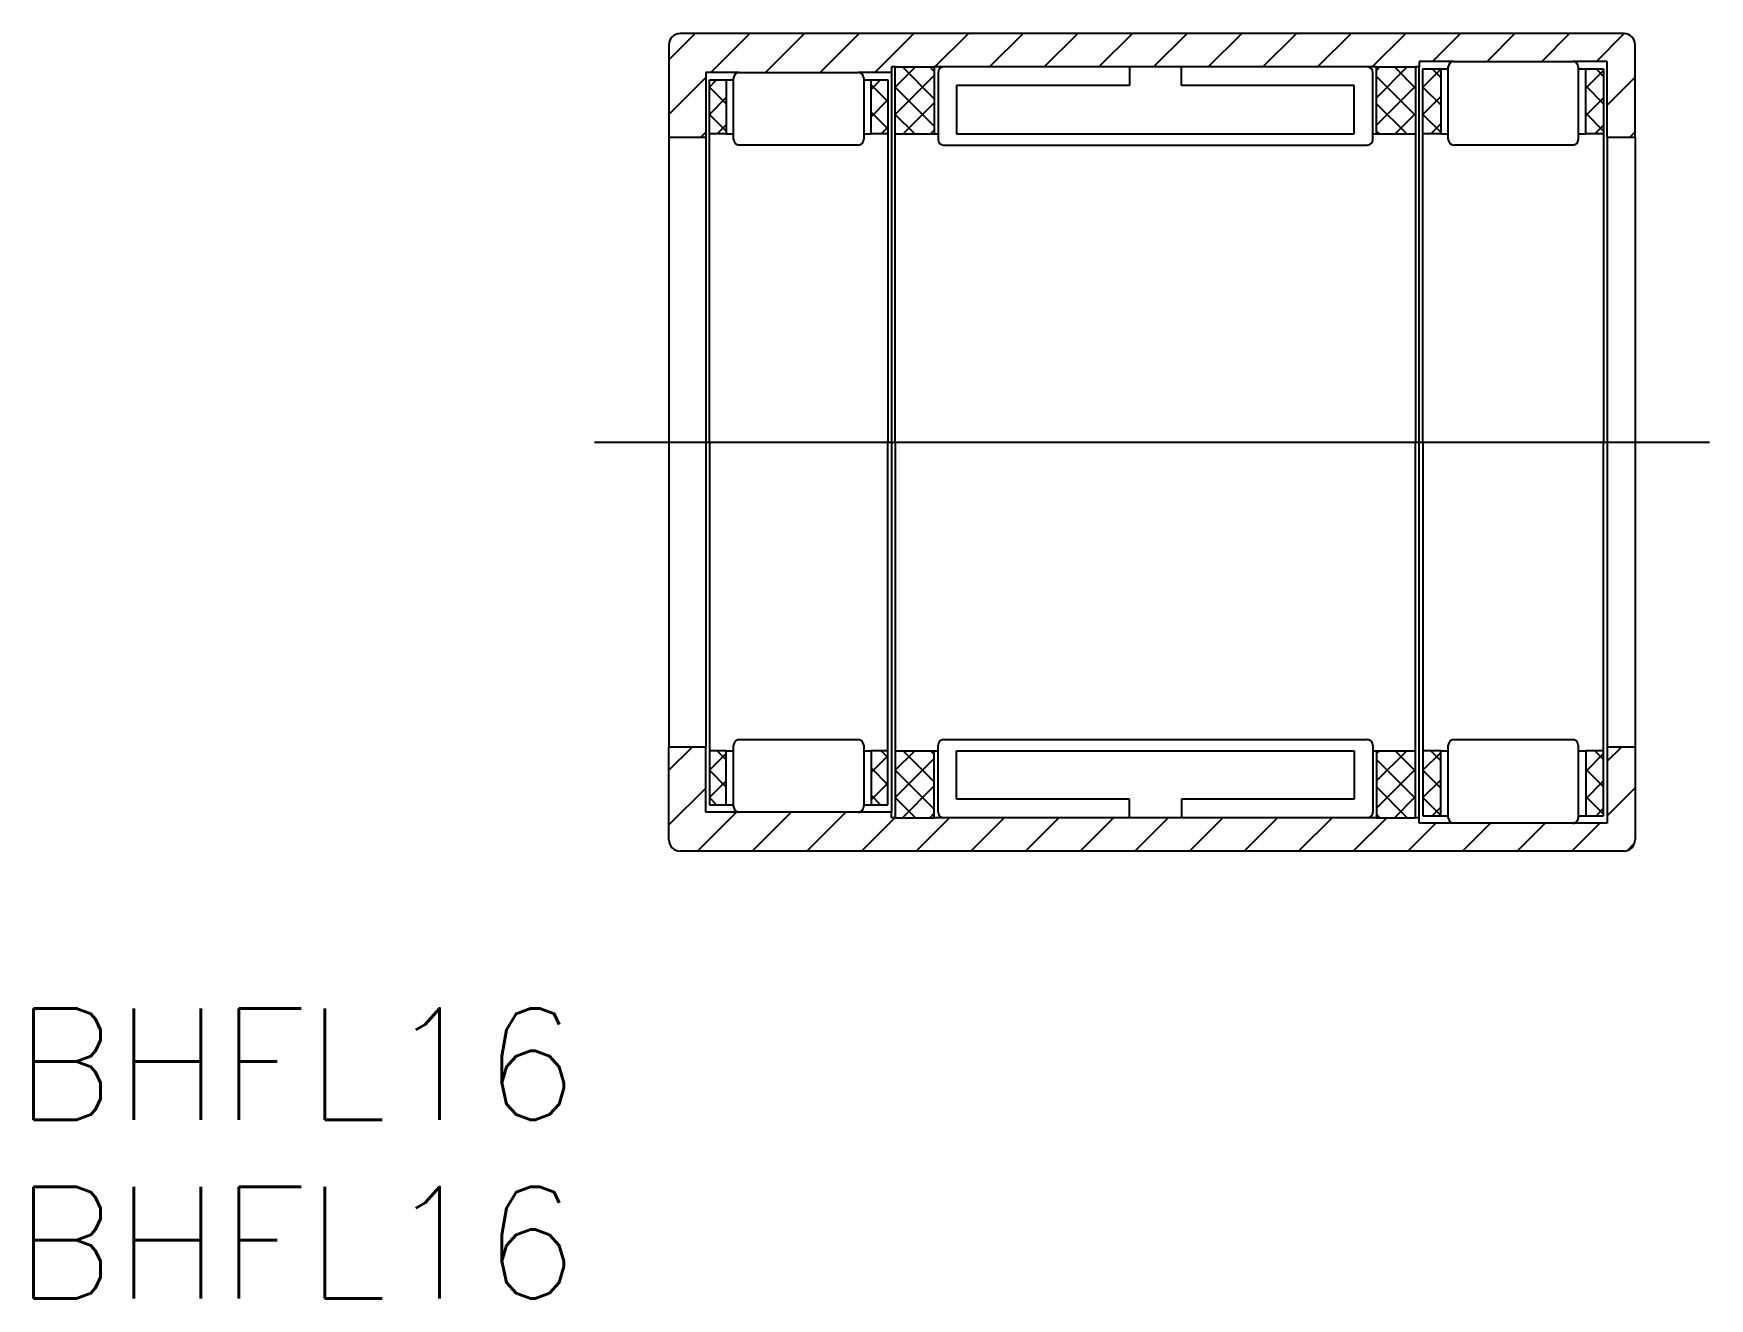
# Model space of a CAD drawing. Extents: x -17.1 to 28, y -23 to 11.
import ezdxf

# ---------------------------------------------------------------- set-up
doc = ezdxf.new("R2010")
doc.units = 0
doc.linetypes.add('CENTER', pattern=[50.8, 31.75, -6.35, 6.35, -6.35])
doc.linetypes.add('DASHED', pattern=[19.05, 12.7, -6.35])
doc.layers.get('0').update_dxf_attribs({"linetype": 'CONTINUOUS'})
doc.layers.add('CENTER', color=1, linetype='CENTER')
doc.styles.get("Standard").update_dxf_attribs({"font": 'txt.shx', "height": 3, "bigfont": 'bigfont.shx'})

msp = doc.modelspace()

# ---------------------------------------------------------------- linework, layer by layer
at = {"color": 3, "linetype": 'CONTINUOUS'}
for p, q in [((0, 10.295475), (0.704525, 11)), ((1.125307, 9.95), (2.175307, 11)), ((2.596089, 9.95), (3.646089, 11)), ((4.066872, 9.95), (5.116872, 11)), ((5.537654, 9.95), (6.587654, 11)), ((7.158436, 10.1), (8.058436, 11)), ((8.629218, 10.1), (9.529218, 11)), ((10.1, 10.1), (11, 11)), ((11.570782, 10.1), (12.470782, 11)), ((13.041564, 10.1), (13.941564, 11)), ((14.512346, 10.1), (15.412346, 11)), ((15.983128, 10.1), (16.883128, 11)), ((17.453911, 10.1), (18.353911, 11)), ((18.924693, 10.1), (19.824693, 11)), ((20.545475, 10.25), (21.295475, 11)), ((22.016257, 10.25), (22.766257, 11)), ((23.487039, 10.25), (24.237039, 11)), ((24.957821, 10.25), (25.707722, 10.999901)), ((6.09, 9.560084), (6.629916, 10.1)), ((7.14, 9.245475), (6.285475, 10.1)), ((7.14, 9.980866), (7.020866, 10.1)), ((19.04, 9.273045), (19.866955, 10.1)), ((19.04, 10.008436), (19.131564, 10.1)), ((20.09, 9.532514), (19.522514, 10.1)), ((20.29, 9.560084), (20.77, 10.040084)), ((20.535475, 10.05), (20.77, 9.815475)), ((24.67, 9.527737), (25.15, 10.007737)), ((24.947821, 10.05), (25.15, 9.847821)), ((0, 8.824693), (0.99, 9.814693)), ((1.09, 9.560084), (1.279916, 9.75)), ((1.09, 9.560084), (1.54, 9.110084)), ((5.44, 9.497737), (5.692263, 9.75)), ((5.44, 9.62243), (5.89, 9.17243)), ((6.09, 8.824693), (7.14, 9.874693)), ((7.14, 8.510084), (6.09, 9.560084)), ((20.09, 8.797123), (19.04, 9.847123)), ((19.04, 8.537654), (20.09, 9.587654)), ((20.29, 9.560084), (20.77, 9.080084)), ((24.67, 9.59243), (25.15, 9.11243)), ((25.25, 9.071397), (26, 9.821397)), ((1.09, 8.824693), (1.54, 9.274693)), ((5.44, 8.762346), (5.89, 9.212346)), ((6.300698, 8.3), (7.14, 9.139302)), ((19.851732, 8.3), (19.04, 9.111732)), ((20.29, 8.824693), (20.77, 9.304693)), ((24.67, 8.792346), (25.15, 9.272346)), ((1.09, 8.824693), (1.54, 8.374693)), ((5.44, 8.887039), (5.89, 8.437039)), ((6.614693, 8.3), (6.09, 8.824693)), ((19.537737, 8.3), (20.09, 8.852263)), ((20.29, 8.824693), (20.77, 8.344693)), ((20.500698, 8.3), (20.77, 8.569302)), ((24.67, 8.857039), (25.15, 8.377039)), ((0.846089, 8.2), (0.99, 8.343911)), ((1.300698, 8.3), (1.54, 8.539302)), ((5.713045, 8.3), (5.89, 8.476955)), ((7.036089, 8.3), (7.14, 8.403911)), ((19.116341, 8.3), (19.04, 8.376341)), ((24.913045, 8.3), (25.15, 8.536955)), ((25.849385, 8.2), (26, 8.350615)), ((0, -8.824693), (0.624693, -8.2)), ((1.09, -8.824693), (1.54, -8.374693)), ((1.300698, -8.3), (1.54, -8.539302)), ((5.44, -8.887039), (5.89, -8.437039)), ((5.713045, -8.3), (5.89, -8.476955)), ((6.09, -8.824693), (6.614693, -8.3)), ((6.09, -9.560084), (7.14, -8.510084)), ((7.14, -9.139302), (6.300698, -8.3)), ((7.14, -8.403911), (7.036089, -8.3)), ((19.04, -8.376341), (19.116341, -8.3)), ((19.04, -9.111732), (19.851732, -8.3)), ((20.09, -9.587654), (19.04, -8.537654)), ((20.09, -8.852263), (19.537737, -8.3)), ((20.29, -8.824693), (20.77, -8.344693)), ((20.500698, -8.3), (20.77, -8.569302)), ((24.67, -8.857039), (25.15, -8.377039)), ((24.913045, -8.3), (25.15, -8.536955)), ((25.25, -8.577988), (25.627988, -8.2)), ((1.09, -8.824693), (1.54, -9.274693)), ((5.44, -8.762346), (5.89, -9.212346)), ((7.14, -9.874693), (6.09, -8.824693)), ((19.04, -9.847123), (20.09, -8.797123)), ((20.29, -8.824693), (20.77, -9.304693)), ((24.67, -8.792346), (25.15, -9.272346)), ((0, -10.295475), (0.99, -9.305475)), ((1.09, -9.560084), (1.54, -9.110084)), ((5.44, -9.62243), (5.89, -9.17243)), ((6.285475, -10.1), (7.14, -9.245475)), ((19.866955, -10.1), (19.04, -9.273045)), ((20.29, -9.560084), (20.77, -9.080084)), ((24.67, -9.59243), (25.15, -9.11243)), ((25.25, -10.048771), (26, -9.298771)), ((1.09, -9.560084), (1.279916, -9.75)), ((5.44, -9.497737), (5.692263, -9.75)), ((6.629916, -10.1), (6.09, -9.560084)), ((19.522514, -10.1), (20.09, -9.532514)), ((20.29, -9.560084), (20.77, -10.040084)), ((20.535475, -10.05), (20.77, -9.815475)), ((24.67, -9.527737), (25.15, -10.007737)), ((24.947821, -10.05), (25.15, -9.847821)), ((0.766257, -11), (1.816257, -9.95)), ((2.237039, -11), (3.287039, -9.95)), ((3.707821, -11), (4.757821, -9.95)), ((5.178603, -11), (6.078603, -10.1)), ((6.649385, -11), (7.549385, -10.1)), ((7.020866, -10.1), (7.14, -9.980866)), ((8.120167, -11), (9.020167, -10.1)), ((9.590949, -11), (10.490949, -10.1)), ((11.061732, -11), (11.961732, -10.1)), ((12.532514, -11), (13.432514, -10.1)), ((14.003296, -11), (14.903296, -10.1)), ((15.474078, -11), (16.374078, -10.1)), ((16.94486, -11), (17.84486, -10.1)), ((18.415642, -11), (19.315642, -10.1)), ((19.131564, -10.1), (19.04, -10.008436)), ((19.886424, -11), (20.636424, -10.25)), ((21.357206, -11), (22.107206, -10.25)), ((22.827988, -11), (23.577988, -10.25)), ((24.298771, -11), (25.048771, -10.25)), ((25.780576, -10.988977), (25.988977, -10.780576))]:
    msp.add_line(p, q, dxfattribs=at)
at = {"color": 7, "linetype": 'CONTINUOUS'}
for p, q in [((25.7, 11), (0.3, 11)), ((0, 10.7), (0, 8.2)), ((26, 8.2), (26, 10.7)), ((0.99, 9.95), (0.99, 8.2)), ((1.89, 9.95), (0.99, 9.95)), ((1.89, 9.95), (5.09, 9.95)), ((5.99, 9.95), (5.09, 9.95)), ((5.99, 10.1), (5.99, 9.95)), ((6.09, 10.1), (5.99, 10.1)), ((5.99, 9.95), (5.99, -9.95)), ((6.09, 0), (6.09, 10.1)), ((6.09, 10.1), (7.14, 10.1)), ((6.09, 8.3), (6.09, 10.1)), ((6.09, 10.1), (7.14, 10.1)), ((7.14, 10.1), (7.14, 8.3)), ((7.14, 10.1), (7.14, 8.3)), ((7.39, 10.1), (7.14, 10.1)), ((7.24, 9.95), (7.24, 8.15)), ((18.79, 10.1), (7.39, 10.1)), ((19.04, 10.1), (18.79, 10.1)), ((18.94, 8.15), (18.94, 9.95)), ((19.04, 8.3), (19.04, 10.1)), ((19.04, 10.1), (20.09, 10.1)), ((19.04, 8.3), (19.04, 10.1)), ((19.04, 10.1), (20.09, 10.1)), ((20.09, 10.1), (20.09, 0)), ((20.09, 10.1), (20.09, 8.3)), ((20.19, 10.1), (20.09, 10.1)), ((20.19, 10.25), (20.19, 10.1)), ((21.12, 10.25), (20.19, 10.25)), ((20.19, -10.1), (20.19, 10.1)), ((20.29, 8.3), (20.29, 10.05)), ((20.29, 10.05), (20.77, 10.05)), ((20.29, 0), (20.29, 10.05)), ((20.29, 10.05), (20.97, 10.05)), ((20.77, 10.05), (20.77, 8.3)), ((20.97, 8.15), (20.97, 10.1)), ((21.12, 10.25), (24.32, 10.25)), ((25.25, 10.25), (24.32, 10.25)), ((24.47, 10.1), (24.47, 8.15)), ((24.47, 10.05), (25.15, 10.05)), ((24.67, 8.3), (24.67, 10.05)), ((24.67, 10.05), (25.15, 10.05)), ((25.15, 10.05), (25.15, 8.3)), ((25.15, 10.05), (25.15, 0)), ((25.25, 8.2), (25.25, 10.25)), ((1.09, 8.3), (1.09, 9.75)), ((1.09, 9.75), (1.54, 9.75)), ((1.09, 0), (1.09, 9.75)), ((1.09, 9.75), (1.74, 9.75)), ((1.54, 9.75), (1.54, 8.3)), ((1.74, 8.15), (1.74, 9.8)), ((5.24, 9.8), (5.24, 8.15)), ((5.24, 9.75), (5.89, 9.75)), ((5.44, 8.3), (5.44, 9.75)), ((5.44, 9.75), (5.89, 9.75)), ((5.89, 9.75), (5.89, 8.3)), ((5.89, 9.75), (5.89, 0)), ((0, 8.2), (0, -8.2)), ((0.99, 8.2), (0, 8.2)), ((0.99, 8.2), (0.99, -8.2)), ((1.54, 8.3), (1.09, 8.3)), ((1.54, 8.3), (1.74, 8.3)), ((5.24, 8.3), (5.44, 8.3)), ((5.89, 8.3), (5.44, 8.3)), ((6.09, 8.3), (7.14, 8.3)), ((7.14, 8.3), (7.24, 8.3)), ((18.94, 8.3), (19.04, 8.3)), ((19.04, 8.3), (20.09, 8.3)), ((20.77, 8.3), (20.29, 8.3)), ((20.77, 8.3), (20.97, 8.3)), ((24.47, 8.3), (24.67, 8.3)), ((25.15, 8.3), (24.67, 8.3)), ((25.25, 8.2), (25.25, -8.2)), ((26, 8.2), (25.25, 8.2)), ((26, 8.2), (26, -8.2)), ((5.09, 8), (1.89, 8)), ((7.39, 8), (18.79, 8)), ((24.32, 8), (21.12, 8)), ((1.09, 0), (1.09, -9.75)), ((5.89, -9.75), (5.89, 0)), ((6.09, 0), (6.09, -10.1)), ((20.09, -10.1), (20.09, 0)), ((20.29, 0), (20.29, -10.05)), ((25.15, -10.05), (25.15, 0)), ((1.89, -8), (5.09, -8)), ((7.39, -8), (18.79, -8)), ((21.12, -8), (24.32, -8)), ((0.99, -8.2), (0, -8.2)), ((0, -10.7), (0, -8.2)), ((0.99, -9.95), (0.99, -8.2)), ((1.09, -8.3), (1.09, -9.75)), ((1.54, -8.3), (1.09, -8.3)), ((1.54, -9.75), (1.54, -8.3)), ((1.54, -8.3), (1.74, -8.3)), ((1.74, -9.8), (1.74, -8.15)), ((5.24, -8.15), (5.24, -9.8)), ((5.24, -8.3), (5.44, -8.3)), ((5.44, -8.3), (5.44, -9.75)), ((5.89, -8.3), (5.44, -8.3)), ((5.89, -9.75), (5.89, -8.3)), ((6.09, -8.3), (6.09, -10.1)), ((6.09, -8.3), (7.14, -8.3)), ((7.14, -10.1), (7.14, -8.3)), ((7.14, -10.1), (7.14, -8.3)), ((7.14, -8.3), (7.24, -8.3)), ((7.24, -9.95), (7.24, -8.15)), ((18.94, -8.15), (18.94, -9.95)), ((18.94, -8.3), (19.04, -8.3)), ((19.04, -8.3), (19.04, -10.1)), ((19.04, -8.3), (20.09, -8.3)), ((19.04, -8.3), (19.04, -10.1)), ((20.09, -10.1), (20.09, -8.3)), ((20.29, -8.3), (20.29, -10.05)), ((20.77, -8.3), (20.29, -8.3)), ((20.77, -10.05), (20.77, -8.3)), ((20.77, -8.3), (20.97, -8.3)), ((20.97, -10.1), (20.97, -8.15)), ((24.47, -8.15), (24.47, -10.1)), ((24.47, -8.3), (24.67, -8.3)), ((24.67, -8.3), (24.67, -10.05)), ((25.15, -8.3), (24.67, -8.3)), ((25.15, -10.05), (25.15, -8.3)), ((26, -8.2), (25.25, -8.2)), ((25.25, -8.2), (25.25, -10.25)), ((26, -8.2), (26, -10.7)), ((1.09, -9.75), (1.54, -9.75)), ((1.09, -9.75), (1.74, -9.75)), ((5.24, -9.75), (5.89, -9.75)), ((5.44, -9.75), (5.89, -9.75)), ((1.89, -9.95), (0.99, -9.95)), ((5.09, -9.95), (1.89, -9.95)), ((5.99, -9.95), (5.09, -9.95)), ((5.99, -10.1), (5.99, -9.95)), ((6.09, -10.1), (5.99, -10.1)), ((6.09, -10.1), (7.14, -10.1)), ((6.09, -10.1), (7.14, -10.1)), ((7.39, -10.1), (7.14, -10.1)), ((18.79, -10.1), (7.39, -10.1)), ((19.04, -10.1), (18.79, -10.1)), ((19.04, -10.1), (20.09, -10.1)), ((19.04, -10.1), (20.09, -10.1)), ((20.19, -10.1), (20.09, -10.1)), ((20.19, -10.25), (20.19, -10.1)), ((21.12, -10.25), (20.19, -10.25)), ((20.29, -10.05), (20.77, -10.05)), ((20.29, -10.05), (20.97, -10.05)), ((24.32, -10.25), (21.12, -10.25)), ((25.25, -10.25), (24.32, -10.25)), ((24.47, -10.05), (25.15, -10.05)), ((24.67, -10.05), (25.15, -10.05)), ((25.7, -11), (0.3, -11))]:
    msp.add_line(p, q, dxfattribs=at)
at = {"color": 3, "linetype": 'DASHED'}
for p, q in [((12.39, 10.1), (12.39, 9.6)), ((13.79, 9.6), (13.79, 10.1)), ((12.39, 9.6), (7.74, 9.6)), ((7.74, 9.6), (7.74, 8.3)), ((18.44, 9.6), (13.79, 9.6)), ((18.44, 8.3), (18.44, 9.6)), ((7.74, 8.3), (18.44, 8.3)), ((7.74, -9.6), (7.74, -8.3)), ((7.74, -8.3), (18.44, -8.3)), ((18.44, -8.3), (18.44, -9.6)), ((12.39, -9.6), (7.74, -9.6)), ((12.39, -10.1), (12.39, -9.6)), ((18.44, -9.6), (13.79, -9.6)), ((13.79, -9.6), (13.79, -10.1))]:
    msp.add_line(p, q, dxfattribs=at)
at = {"color": 7, "linetype": 'CONTINUOUS'}
for centre, radius, start, end in [((0.3, 10.7), 0.3, 89.999921, 179.999841), ((25.7, 10.7), 0.3, 0, 89.999921), ((1.89, 9.8), 0.15, 89.999921, 179.999841), ((5.09, 9.8), 0.15, 0, 89.999921), ((7.39, 9.95), 0.15, 89.999921, 179.999841), ((18.79, 9.95), 0.15, 0, 89.999921), ((21.12, 10.1), 0.15, 89.999921, 179.999841), ((24.32, 10.1), 0.15, 0, 89.999921), ((1.89, 8.15), 0.15, 179.999841, 269.999762), ((5.09, 8.15), 0.15, 269.999762, 0), ((7.39, 8.15), 0.15, 179.999841, 269.999762), ((18.79, 8.15), 0.15, 269.999762, 0), ((21.12, 8.15), 0.15, 179.999841, 269.999762), ((24.32, 8.15), 0.15, 269.999762, 0), ((1.89, -8.15), 0.15, 89.999921, 179.999841), ((5.09, -8.15), 0.15, 0, 89.999921), ((7.39, -8.15), 0.15, 89.999921, 179.999841), ((18.79, -8.15), 0.15, 0, 89.999921), ((21.12, -8.15), 0.15, 89.999921, 179.999841), ((24.32, -8.15), 0.15, 0, 89.999921), ((1.89, -9.8), 0.15, 179.999841, 269.999762), ((5.09, -9.8), 0.15, 269.999762, 0), ((7.39, -9.95), 0.15, 179.999841, 269.999762), ((18.79, -9.95), 0.15, 269.999762, 0), ((21.12, -10.1), 0.15, 179.999841, 269.999762), ((24.32, -10.1), 0.15, 269.999762, 0), ((0.3, -10.7), 0.3, 179.999841, 269.999762), ((25.7, -10.7), 0.3, 269.999762, 0)]:
    msp.add_arc(centre, radius, start, end, dxfattribs=at)
at = {"layer": 'CENTER', "color": 1, "linetype": 'CENTER'}
msp.add_line((-2, 0), (28, 0), dxfattribs=at)

# ---------------------------------------------------------------- texts
at = {"color": 7, "linetype": 'CONTINUOUS'}
for p in [(-17.614671, -18.233844), (-17.614671, -23.037066)]:
    msp.add_text('BHFL16', height=3, dxfattribs=at).set_placement(p)

doc.saveas('drawing.dxf')
